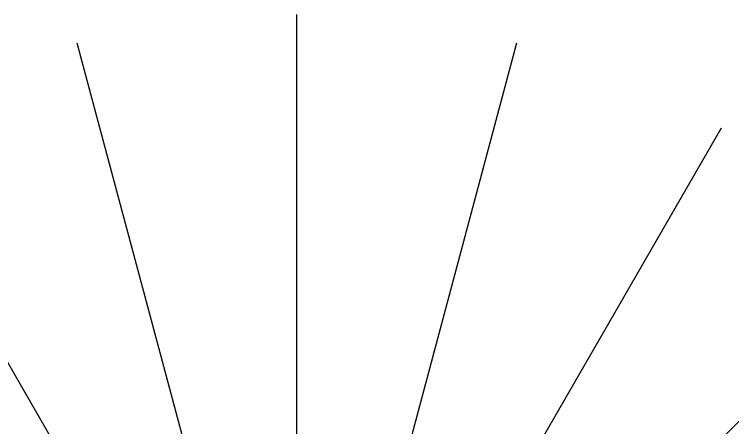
# Model space of a CAD drawing. Extents: x -51 to 51, y -51 to 51.
# Drawn here: x -16.91 to 26.08, y 26.08 to 50.8 of the extents above; entities that cross this region are included whole.
import ezdxf

# ---------------------------------------------------------------- set-up
doc = ezdxf.new("R2010")
doc.units = 0
doc.layers.add('49', color=253, linetype='CONTINUOUS')

msp = doc.modelspace()

# ---------------------------------------------------------------- linework, layer by layer
at = {"layer": '49'}
for p, q in [((0, -50.8), (0, 50.8)), ((13.148, -49.069), (-13.148, 49.069)), ((13.148, 49.069), (-13.148, -49.069)), ((25.4, -43.9941), (-25.4, 43.9941)), ((25.4, 43.9941), (-25.4, -43.9941)), ((35.921, 35.921), (-35.921, -35.921))]:
    msp.add_line(p, q, dxfattribs=at)

doc.saveas('drawing.dxf')
